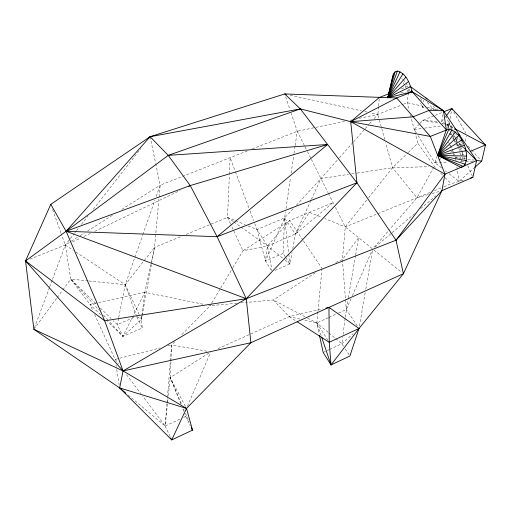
<?xml version="1.0" encoding="UTF-8"?>
<svg xmlns="http://www.w3.org/2000/svg" width="511" height="511" viewBox="0 0 511 511"><rect width="100%" height="100%" fill="white"/><g stroke="black" fill="none" stroke-linecap="round" stroke-linejoin="round"><path stroke-width="0.38" stroke-dasharray="2.56 1.92" d="M170.93 361.673L170.252 377.565L168.279 396.319M170.961 360.875L171.639 344.982L174.992 341.565M230.487 223.773L227.523 217.379L229.375 175.177M229.407 174.379L230.142 157.656L235.117 171M285.227 256.694L283.081 253.399L284.614 217.986L285.534 211.682M166.937 403.767L165.162 426.014L170.738 437.838M167.001 402.975L167.384 398.21M167.448 397.411L170.304 361.667M170.367 360.868L171.639 344.982L207.677 351.325M378.504 106.742L377.846 114.438L384.77 139.56M378.574 105.969L379.296 97.505M151.563 263.81L154.552 247.388L159.042 197.783M159.113 196.997L160.179 185.186L155.702 163.635M317.899 311.902L316.839 322.958L319.164 333.817M317.976 311.11L321.987 269.259M167.953 399.442L165.162 426.014L180.076 419.065M408.391 92.702L407.178 102.756L409.19 110.408M408.487 91.929L409.049 87.285M141.841 316.252L141.458 319.337L142.275 327.973L122.864 336.385L107.566 321.508M141.937 315.479L144.837 292.33L151.205 262.884M343.552 346.311L341.859 343.718L342.664 337.503M343.066 334.398L345.174 318.085M345.276 317.312L348.157 298.603M271.354 270.3L265.465 260.961L267.464 245.938L289.648 220.548L333.044 202.592L295.428 234.051L267.464 245.938L242.987 250.78L232.869 267.719M422.897 105.834L422.674 107.412L425.701 108.089M423.453 101.887L423.676 100.309M285.994 208.526L290.472 177.777M291.161 173.044L293.914 154.118M294.029 153.332L295.064 146.235M295.179 145.443L297.249 131.25L291.225 113.346M442.82 114.694L441.632 121.778L442.481 123.969M348.291 297.824L355.528 255.634M355.662 254.855L358.607 237.666L342.402 259.537L334.411 263.044M359.431 326.107L365.256 292.279M365.799 289.137L372.302 251.374M447.566 128.587L448.952 124.882L449.508 121.771M450.063 118.661L451.443 110.874M142.026 316.207L141.458 319.337L122.864 336.385L108.894 321.036M142.167 315.421L151.422 264.596M275.033 270.408L289.941 263.938L292.056 252.447M292.758 248.614L295.428 234.051L311.027 200.171M458.955 145.993L456.106 144.862L457.607 137.044M118.539 318.34L117.294 324.594L122.864 336.385L144.837 292.33L203.212 304.237M118.699 317.555L125.24 284.723L142.582 235.328M465.336 141.228L466.377 136.105M151.371 262.111L154.552 247.388L181.092 236.478M142.844 234.581L154.929 200.152M156.238 196.409L160.179 185.186L247.841 150.694M34.429 327.807L49.439 287.54M49.72 286.792L52.218 280.079M52.499 279.338L65.287 245.037L74.108 233.763M441.625 167.94L434.772 162.645L436.994 156.724M187.441 406.239L210.5 352.603M351.057 298.603L346.279 309.545L336.941 313.799M352.328 295.69L372.391 249.745M283.081 253.399L265.465 260.961L284.614 217.986L293.167 208.705M311.359 199.45L320.978 178.543L338.882 158.359M433.743 167.193L416.95 197.821L389.887 229.139M211.426 303.636L210.213 305.667L181.143 335.299M211.835 302.959L220.33 288.728M220.733 288.051L232.467 268.396M33.873 329.295L56.753 298.162M57.219 297.53L62.355 290.542M62.821 289.903L70.761 279.102L65.287 245.037L61.326 233.936M446.014 116.106L441.632 121.778L445.809 123.981M74.6 233.137L76.075 231.259M76.561 230.633L79.013 227.504M81.466 224.367L87.841 216.23M93.232 209.344L140.787 148.599M88.92 280.973L125.24 284.723L154.552 247.388M366.655 200.127L345.257 226.916L342.402 259.537L346.279 309.545L357.266 325.858M368.648 197.636L392.537 167.729L407.727 153.044M374.269 247.209L389.363 229.739M339.406 157.765L353.101 142.333M353.625 141.739L364.682 129.277M365.212 128.683L368.897 124.524M369.421 123.93L372.053 120.966M374.161 118.59L377.846 114.438L402.777 104.506M296.38 205.224L320.978 178.543L348.502 174.385M416.331 132.911L414.236 129.539L419.525 123.809M420.055 123.24L422.699 120.379L434.363 115.639M408.289 152.495L417.851 143.252L415.239 133.345M449.105 173.714L459.082 181.418L474.176 167.902M329.627 349.415L341.859 343.718L353.107 333.728M375.138 246.966L391.528 233.15M392.135 232.639L414.6 213.7M420.668 208.577L435.845 195.783M418.004 135.619L434.772 162.645L438.061 160.473M438.719 160.039L441.351 158.308M450.561 152.233L453.857 150.062M460.437 145.724L462.41 144.421M315.389 272.785L273.315 299.995L248.078 302.263M208.82 353.146L170.252 377.565L181.073 404.693M29.964 259.173L65.287 245.037L70.671 241.639M71.342 241.218L79.422 236.12M80.093 235.699L84.13 233.15M87.496 231.029L112.394 215.323M121.822 209.382L160.179 185.186M72.505 241.984L80.399 238.203M83.989 236.484L91.169 233.042M94.759 231.323L180.191 190.392M183.628 417.41L185.755 416.42L184.88 414.223M323.15 352.43L328.905 349.748M328.324 317.721L316.839 322.958L303.77 319.975M329.046 317.395L336.225 314.124M218.069 348.617L289.169 316.641L322.837 308.816M133.697 317.548L117.294 324.594L113.321 320.71M453.532 152.495L455.512 157.618L456.975 156.998M461.356 155.152L465.004 153.607M456.106 144.862L457.479 144.287M248.135 225.907L256.969 229.567L284.614 217.986L295.428 234.051L309.321 212.282L321.783 217.36M448.703 128.089L447.093 124.441L449.15 123.598L455.026 130.088M186.247 234.351L227.523 217.379L234.888 220.426M430.038 192.443L345.257 226.916L324.721 218.555M434.401 190.648L443.126 187.064M443.855 186.764L451.13 183.781L464.16 179.904M435.091 115.345L442.385 112.388M429.476 108.932L434.011 109.942L436.049 109.118L433.385 106.173M424.009 106.882L422.674 107.412L420.617 103.165M403.511 104.218L407.178 102.756L423.153 106.275M401.429 88.805L409.234 85.739M252.262 148.957L297.249 131.25L315.07 127.533M428.301 194.57L416.95 197.821L392.537 167.729L385.613 142.601M432.082 193.484L439.645 191.318M94.631 314.552L115.109 359.393L118.929 358.422M119.695 358.23L160.179 347.908M167.819 345.96L171.639 344.982M144.837 292.33L90.006 304.428L70.761 279.102L88.135 280.89M315.849 127.373L344.523 121.388M349.946 120.257L351.498 119.932M359.246 118.316L377.846 114.438L370.858 112.899M351.645 173.906L356.365 173.197M357.151 173.076L392.537 167.729L428.633 166.663M414.236 129.539L421.339 128.587M424.494 128.159L441.063 125.942M446.588 125.201L448.952 124.882L452.069 128.331M237.034 303.259L210.213 305.667L208.66 305.348M240.975 302.902L247.286 302.333M434.772 162.645L447.502 162.236M461.031 161.808L465.01 161.68M465.808 161.655L472.969 161.425M400.79 92.497L405.51 92.568M436.899 121.426L422.699 120.379L438.917 123.164M455.512 157.618L457.824 157.931M458.597 158.033L467.073 159.177M467.846 159.279L474.01 160.109M442.002 123.694L445.867 124.352M446.633 124.486L448.952 124.882M426.947 107.112L439.767 109.935M290.133 95.142L361.545 110.849M364.65 111.532L366.981 112.043M304.901 316.66L273.315 299.995L289.169 316.641L299.925 319.094M461.018 145.13L458.163 144L459.759 147.622M462.519 147.411L465.368 148.541M235.622 220.726L245.191 224.687M307.711 318.142L316.839 322.958L328.432 332.578M446.499 124.352L453.455 128.037M137.159 316.699L141.458 319.337L140.103 316.45M289.169 316.641L296.508 321.336M65.287 245.037L73.194 250.269M75.826 252.012L125.24 284.723L139.765 315.728M227.523 217.379L233.323 221.525M233.968 221.985L240.406 226.59M241.051 227.05L267.464 245.938L284.474 259.562M445.368 170.827L446.614 171.792M285.087 260.048L289.941 263.938L288.747 253.641M372.097 248.518L345.257 226.916L335.491 207.46M373.937 250L401.557 272.235M329.046 333.083L335.146 338.148M335.759 338.652L341.859 343.718M128.152 395.041L165.162 426.014L142.754 396.191M100.769 314.897L90.006 304.428L92.319 309.494M95.729 303.508L70.761 279.102L99.23 310.401M100.271 307.948L111.053 318.487M435.219 167.614L417.851 143.252M440.706 173.184L442.903 175.42M445.094 177.649L451.13 183.781M449.629 133.192L451.833 135.434M452.382 135.996L454.586 138.238M455.135 138.8L457.332 141.042M459.536 143.284L461.184 144.964M461.74 145.526L463.937 147.768M103.529 315.127L108.358 320.442M468.165 146.146L471.295 149.608M471.819 150.189L480.155 159.413M427.094 102.27L434.011 109.942M447.093 124.441L450.83 128.58M455.627 133.895L456.693 135.076M115.109 359.393L118.443 363.838M126.549 374.62L140.851 393.655M302.966 240.24L289.648 220.548L242.987 250.78L230.812 224.482M303.413 240.898L322.064 268.467M459.51 138.909L460.826 140.889M461.261 141.553L462.576 143.534M285.655 257.352L289.941 263.938M345.238 348.911L349.888 356.046M254.753 223.633L256.969 229.567L267.464 245.938L271.909 270.076M327.941 340.275L316.839 322.958L321.144 335.695M453.813 111.973L465.898 133.269M185.397 406.315L170.252 377.565L181.686 404.584M297.249 131.25L304.684 146.076M305.041 146.778L307.168 151.013M307.52 151.722L311.065 158.78M311.416 159.483L328.081 192.692M328.432 193.394L334.092 204.675M136.884 317.012L142.275 327.973M185.755 416.42L190.475 426.027M420.559 98.125L421.926 100.954M445.688 115.748L451.405 128.695M452.689 131.614L457.837 143.272M460.079 148.35L461.676 151.971M461.995 152.693L463.598 156.315M463.918 157.037L465.195 159.937M467.757 165.73L472.547 176.595M449.028 128.817L449.993 131.001M450.312 131.736L451.603 134.649M452.887 137.568L453.532 139.024M453.857 139.752L455.141 142.671M183.538 408.966L184.158 410.422M185.397 413.348L189.102 422.105M182.829 409.087L184.586 413.488M450.696 145.181L452.114 148.842M452.395 149.57L453.244 151.767M448.613 142.084L449.469 144.306M449.757 145.047L451.194 148.758M453.206 153.945L454.356 156.915M235.392 171.741L248.946 208.066M250.051 211.03L253.648 220.669M125.24 284.723L136.546 316.322M52.62 209.523L61.065 233.195M285.706 96.93L289.973 109.616M256.969 229.567L265.465 260.961M410.403 115.001L415.041 132.585M150.1 136.705L155.542 162.868M115.971 364.797L116.214 366.336M116.706 369.421L119.165 384.847M455.627 158.384L455.972 160.69M456.891 166.829L459.082 181.418M284.614 217.986L288.658 252.849M401.64 78.668A14.346 6.375 70.2 0 1 402.655 79.352M403.166 79.773A14.346 6.375 70.2 0 1 405.191 81.964M405.97 83.038A14.346 6.375 70.2 0 1 408.091 86.806M408.979 88.895A14.346 6.375 70.2 0 1 409.72 91.067M403.134 82.769A14.353 6.349 70.1 0 1 404.661 85.024M405.019 85.644A14.353 6.349 70.1 0 1 406.034 87.617M406.916 89.706A14.353 6.349 70.1 0 1 407.663 91.878M450.108 134.393A15.113 7.205 67.7 0 1 451.571 134.853M452.324 135.236A15.113 7.205 67.7 0 1 454.649 137.012M455.569 137.957A15.113 7.205 67.7 0 1 458.169 141.47M458.948 142.825A15.113 7.205 67.7 0 1 460.379 145.833M460.628 146.453A15.113 7.205 67.7 0 1 462.506 155.255M462.436 157.164A15.113 7.205 67.7 0 1 462.04 159.234M461.835 159.834A15.113 7.205 67.7 0 1 460.679 161.712M452.503 137.906A15.119 7.173 67.7 0 1 454.324 139.925M454.758 140.493A15.119 7.173 67.7 0 1 456.802 143.719M457.109 144.3A15.119 7.173 67.7 0 1 458.476 147.353M458.757 148.101A15.119 7.173 67.7 0 1 459.67 151.135M459.989 152.623A15.119 7.173 67.7 0 1 460.302 158.071"/><path stroke-width="0.77" d="M392.435 78.86L393.419 74.076L395.08 71.891L397.347 71.08C406.424 73.214 409.943 83.83 412.249 91.814L446.333 129.826L437.646 155.318L460.858 167.365L463.464 166.554C472.011 155.829 461.861 132.017 448.952 129.021L430.307 136.431L350.718 121.656L300.359 108.913L150.1 136.705L50.774 204.343L25.55 260.936L33.873 329.295L119.657 387.932L125.725 393.01M50.774 204.343L66.104 231.272L104.685 320.819L123.055 370.922L119.657 387.932L171.728 439.92L192.5 430.141L186.509 408.417L123.055 370.922L25.55 260.936L66.104 231.272L150.1 136.705L284.704 93.947L396.677 97.971L430.307 136.431L444.966 174.142L441.919 190.667L403.396 273.717L359.022 328.464L331.032 364.924L323.15 352.43L319.496 335.369M33.873 329.295L123.055 370.922L246.264 298.692L396.031 240.202L441.919 190.667L472.873 177.317L476.597 160.658L443.484 110.759L409.867 86.199M392.486 77.436L387.811 97.735L412.249 91.814L443.484 110.759L444.11 112.184M474.757 167.384L481.72 161.144L485.45 144.971L451.858 108.536L443.842 111.794M393.419 74.076L387.811 97.735L410.735 86.557M395.08 71.891L387.811 97.735L408.557 81.536M389.535 91.629L387.811 97.735L405.9 77.161M325.897 308.107L328.963 307.398L359.022 328.464L349.888 356.046L331.032 364.924L321.655 337.196M397.347 71.08L387.811 97.735L402.987 73.808M463.464 166.554L437.646 155.318L448.952 129.021M388.775 95.634L387.811 97.735L400.056 71.725M286.256 94.286L284.704 93.947L300.359 108.913L356.914 182.797L396.031 240.202L403.396 273.717L250.888 342.721L186.509 408.417L171.728 439.92L170.738 437.838M465.412 164.28L437.646 155.318L452.056 129.743M396.031 240.202L444.966 174.142L476.597 160.658L464.486 148.331M466.524 160.703L437.646 155.318L455.41 131.947M446.505 115.473L451.858 108.536L452.644 109.91M149.116 137.957L150.1 136.705L168.24 155.37L190.239 185.576L217.086 236.702L246.264 298.692L250.888 342.721L123.055 370.922M25.55 260.936L104.685 320.819L246.264 298.692L356.914 182.797L350.718 121.656L379.296 97.505L389.325 93.564M466.696 156.098L437.646 155.318L458.737 135.485M327.602 144.498L190.239 185.576L66.104 231.272L217.086 236.702L327.602 144.498L168.24 155.37L66.104 231.272L246.264 298.692M465.911 150.834L437.646 155.318L461.759 140.078M444.966 174.142L350.718 121.656L396.677 97.971L412.249 91.814L411.579 90.466M188.808 186.26L190.239 185.576M359.022 328.464L329.225 342.274L297.178 321.764M470.114 151.448L485.45 144.971L454.847 128.772M217.086 236.702L356.914 182.797M437.646 155.318L464.218 145.341M168.24 155.37L300.359 108.913M470.695 177.969L472.873 177.317M350.718 121.656L413.163 116.821L428.959 110.453L443.484 110.759L446.333 129.826M409.931 91.788L411.476 91.808M476.322 160.422L481.72 161.144M441.996 110.427L443.484 110.759M119.657 387.932L186.509 408.417M425.918 97.927L426.985 99.108M458.763 134.221L459.836 135.402M191.829 428.767L192.5 430.141L191.267 427.222M331.032 364.924L329.225 342.274L328.963 307.398"/></g></svg>
